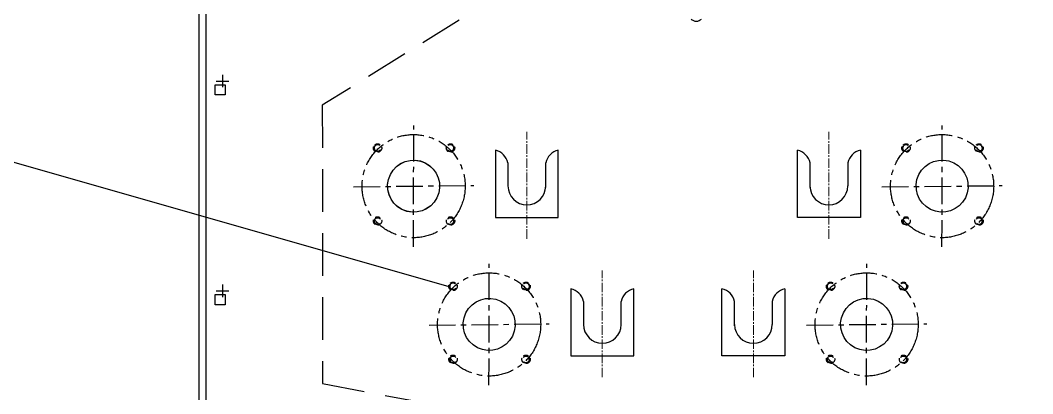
# Model space of a CAD drawing. Header units: millimetres. Extents: x -185079 to -2648, y 85916 to 249201.
# Drawn here: x -54826 to -53619, y 133261 to 133706 of the extents above; entities that cross this region are included whole.
import ezdxf

# ---------------------------------------------------------------- set-up
doc = ezdxf.new("R2010")
doc.units = ezdxf.units.MM
for name, pattern in [('CENTER', [50.800000000000004, 31.75, -6.35, 6.35, -6.35]), ('CENTER2', [1.125, 0.75, -0.125, 0.125, -0.125]), ('HIDDEN', [9.524999999999999, 6.35, -3.175])]:
    doc.linetypes.add(name, pattern=pattern)
for name, color, linetype in [('1', 4, 'Continuous'), ('2', 3, 'Continuous'), ('3', 6, 'HIDDEN'), ('3中心线层', 1, 'CENTER'), ('4', 2, 'HIDDEN')]:
    doc.layers.add(name, color=color, linetype=linetype)
for name, color, linetype, lineweight in [('1中心线', 1, 'CENTER2', 20), ('2中心线层', 1, 'CENTER', 25), ('2细线层', 4, 'Continuous', 35), ('尺寸线层', 3, 'Continuous', 18), ('粗实线', 7, 'Continuous', 25), ('细实线', 3, 'Continuous', 35)]:
    doc.layers.add(name, color=color, linetype=linetype, lineweight=lineweight)

msp = doc.modelspace()

# ---------------------------------------------------------------- linework, layer by layer
at = {"layer": '1', "extrusion": (-0.004685415688226632, -0.01745240643729067, 0.9998367168639969)}
for p, q in [((-54259.96168704738, 133550.9096136571, 2033.786476607215), (-54259.95514430857, 133470.9217980446, 2032.390299422376)), ((-54184.95596780592, 133470.9217980446, 2032.741759128009), (-54184.96251054473, 133550.9096136571, 2034.137936312848)), ((-53899.8208538205, 133470.9217980446, 2034.077953842404), (-53899.82739655931, 133550.9096136571, 2035.474131027242)), ((-53824.82822005667, 133550.9096136571, 2035.825590732875), (-53824.82167731786, 133470.9217980446, 2034.429413548036)), ((-54244.96062498332, 133535.9118982298, 2033.594985326184), (-54244.95837590818, 133508.4159804532, 2033.115047565891)), ((-54199.95872587757, 133506.6539407321, 2033.295167209239), (-54199.96111908173, 133535.9118982298, 2033.805861149564)), ((-53884.82394129108, 133506.6539407321, 2034.771945805886), (-53884.82633449525, 133535.9118982298, 2035.282639746212)), ((-53839.82682859366, 133535.9118982298, 2035.493515569591), (-53839.82457951852, 133508.4159804532, 2035.013577809298)), ((-54222.45678282079, 133485.9195134719, 2032.82781249735), (-54222.31853954553, 133485.9195134719, 2032.82846033034)), ((-53862.32249233269, 133485.9195134719, 2034.515466917377), (-53862.46073560795, 133485.9195134719, 2034.514819084386)), ((-54259.95514430857, 133470.9217980446, 2032.390299422376), (-54184.95596780592, 133470.9217980446, 2032.741759128009)), ((-53824.82167731786, 133470.9217980446, 2034.429413548036), (-53899.8208538205, 133470.9217980446, 2034.077953842404)), ((-54169.94918084541, 133385.9347439563, 2031.328612810244), (-54169.94263810661, 133305.9469283438, 2029.932435625406)), ((-54094.94346160396, 133305.9469283438, 2030.283895331038), (-54094.95000434276, 133385.9347439563, 2031.680072515877)), ((-53989.80637122489, 133305.9469283438, 2030.776586751915), (-53989.81291396369, 133385.9347439563, 2032.172763936754)), ((-53914.81373746105, 133385.9347439563, 2032.524223642386), (-53914.80719472224, 133305.9469283438, 2031.128046457547)), ((-54154.94811878136, 133370.9370285289, 2031.137121529213), (-54154.94586970621, 133343.4411107524, 2030.65718376892)), ((-54109.94621967561, 133341.6790710313, 2030.837303412268), (-54109.94861287977, 133370.9370285289, 2031.347997352593)), ((-53974.80945869547, 133341.6790710313, 2031.470578715398), (-53974.81185189964, 133370.9370285289, 2031.981272655723)), ((-53929.81234599806, 133370.9370285289, 2032.192148479102), (-53929.81009692291, 133343.4411107524, 2031.712210718809)), ((-54132.44427661882, 133320.9446437711, 2030.369948700379), (-54132.30603334356, 133320.9446437711, 2030.37059653337)), ((-53952.30800973708, 133320.9446437711, 2031.214099826888), (-53952.44625301234, 133320.9446437711, 2031.213451993897)), ((-54169.94263810661, 133305.9469283438, 2029.932435625406), (-54094.94346160396, 133305.9469283438, 2030.283895331038)), ((-53914.80719472224, 133305.9469283438, 2031.128046457547), (-53989.80637122489, 133305.9469283438, 2030.776586751915))]:
    msp.add_line(p, q, dxfattribs=at)
at = {"layer": '1', "color": 3, "lineweight": -3, "ltscale": 2, "extrusion": (-0.004685415688226648, -0.01745240643729063, 0.9998367168639968), "elevation": 1.311263986281119e-08}
msp.add_lwpolyline([(-89340.74435583597, 116693.2017122206), (-79605.60479144276, 119307.2036772036), (-77739.80294518075, 112358.532017356), (-87474.94250957393, 109744.530052373)], close=True, dxfattribs=at)
at = {"layer": '1', "lineweight": -3, "ltscale": 2, "extrusion": (-0.004685415688226648, -0.01745240643729063, 0.9998367168639968), "elevation": 1.311264075806094e-08}
msp.add_lwpolyline([(-87231.2481748564, 109916.2399077064), (-77857.25883072625, 112433.2686984296), (-79666.37327405855, 119170.8235395233), (-89040.36261818874, 116653.7947488001), (-87231.2481748564, 109916.2399077064)], dxfattribs=at)
at = {"layer": '1', "lineweight": -3, "ltscale": 2, "extrusion": (2.14093537892826e-06, -0.03489930510489431, 0.99939083370752)}
for points, elevation in [([(-54585.86032163935, 133612.7950692544), (-54573.86032164187, 133612.7953146618), (-54573.86007623444, 133600.7953146643), (-54585.86007623193, 133600.7950692569)], -2889.680352592256), ([(-54585.85520976353, 133362.8331455175), (-54573.85520976606, 133362.833390925), (-54573.85496435862, 133350.8333909275), (-54585.85496435611, 133350.83314552)], -2885.317250982935)]:
    msp.add_lwpolyline(points, close=True, dxfattribs=dict(at, elevation=elevation))
at = {"layer": '1', "extrusion": (-0.004685415688226632, -0.01745240643729067, 0.9998367168639969)}
for centre in [(-87115.28926884421, 114866.1235717846, -43.099885342991), (-86506.84169454672, 115029.4990574961, -43.09988534299032), (-86985.63021184015, 114730.2969597126, -43.09988534299055), (-86551.02480162767, 114846.9937352209, -43.099885342991)]:
    msp.add_circle(centre, 30.99999999999998, dxfattribs=at)
at = {"layer": '1', "color": 7, "extrusion": (-0.004685415688226631, -0.01745240643729067, 0.9998367168639968)}
msp.add_arc((-86842.98697634248, 115160.6517487743, 457.7624739970743), 8.559999999999997, 240.0300830917607, 330.030083091978, dxfattribs=at)
at = {"layer": '1', "extrusion": (-0.004685415688226632, -0.01745240643729067, 0.9998367168639969)}
for centre, radius, start, end in [((-87031.3843377222, 114912.9179926617, -43.09988534299214), 19.72708573144219, 27.50512531349323, 92.55504087022885), ((-86950.71899864412, 114934.577605599, -43.09988534298896), 19.72708573144219, 117.5051253132652, 182.5550408701004), ((-86683.56649414092, 115006.3112635607, -43.0998853429885), 19.72708573144219, 27.50512531366268, 92.55504087061074), ((-86602.90115506286, 115027.9708764981, -43.09988534299214), 19.72708573144219, 117.5051253136627, 182.5550408703133), ((-86984.95848850528, 114901.3219543413, -43.099885342991), 22.49999999999996, 195.0300830918978, 14.67804506290991), ((-86637.27416033529, 114994.6793747479, -43.09988534299077), 22.49999999999996, 195.3821211208772, 15.03008309193359), ((-86901.67443799332, 114776.9020306854, -43.09988534299214), 19.72708573144219, 27.5051253135682, 92.55504087018473), ((-86821.00909891527, 114798.5616436228, -43.09988534298827), 19.72708573144219, 117.5051253132277, 182.5550408701022), ((-86727.69875849705, 114823.6165913811, -43.09988534298827), 19.72708573144219, 27.50512531366268, 92.55504087060507), ((-86647.033419419, 114845.2762043186, -43.09988534299259), 19.72708573144219, 117.5051253136252, 182.555040870442), ((-86855.24858877639, 114765.305992365, -43.09988534299077), 22.49999999999996, 195.0300830918978, 14.67804506291932), ((-86681.4064246914, 114811.9847025683, -43.09988534299077), 22.49999999999996, 195.3821211209129, 15.03008309194323)]:
    msp.add_arc(centre, radius, start, end, dxfattribs=at)
at = {"layer": '1中心线', "ltscale": 15, "extrusion": (-0.004685415688226632, -0.01745240643729067, 0.9998367168639969)}
for p, q in [((-54222.45348012618, 133445.5426416655, 2032.123039316839), (-54222.46388323496, 133572.725152085, 2034.342993918656)), ((-53862.31918963811, 133445.5426416655, 2033.810693736867), (-53862.32959274689, 133572.725152085, 2036.030648338683)), ((-54132.44097392422, 133280.5677719647, 2029.665175519868), (-54132.45137703299, 133407.7502823842, 2031.885130121685)), ((-53952.3047070425, 133280.5677719647, 2030.509326646378), (-53952.31511015128, 133407.7502823842, 2032.729281248194))]:
    msp.add_line(p, q, dxfattribs=at)
at = {"layer": '2', "extrusion": (-0.004685415688226634, -0.01745240643729067, 0.9998367168639968)}
msp.add_line((-55070.07717695471, 133604.0390805519, 1659.352468903618), (-54315.39071660341, 133388.7978633504, 1920.609080930005), dxfattribs=at)
at = {"layer": '2', "ltscale": 196.0217204553192, "extrusion": (-0.004685415688226634, -0.01745240643729067, 0.9998367168639968)}
msp.add_line((-53727.39492036754, 133508.2199532584, 2035.537021821409), (-53727.39492036754, 133508.2199532584, 2035.537021821409), dxfattribs=at)
at = {"layer": '2中心线层', "extrusion": (-0.004685415688226632, -0.01745240643729067, 0.9998367168639969)}
for p, q in [((-54357.584099746, 133436.0208209549, 2074.430510951476), (-54357.19190623418, 133580.4190855618, 1990.739009636714)), ((-53727.59100833865, 133435.9134192438, 2077.380897795533), (-53727.19881482684, 133580.3116838507, 1993.689396480771)), ((-54429.04697822362, 133507.4677565419, 2075.34274757095), (-54285.72902775656, 133508.9721499748, 1989.826773017241)), ((-53799.05388681627, 133507.3603548307, 2078.293134415007), (-53655.73593634921, 133508.8647482638, 1992.777159861297)), ((-54267.5716007933, 133271.1345767378, 2071.974194101093), (-54267.17940728149, 133415.5328413447, 1988.28269278633)), ((-53817.57655056252, 133271.2419784489, 2074.084827018144), (-53817.1843570507, 133415.6402430558, 1990.393325703382)), ((-54339.03447927093, 133342.5815123248, 2072.886430720566), (-54195.71652880387, 133344.0859057578, 1987.370456166857)), ((-53889.03942904015, 133342.6889140359, 2074.997063637617), (-53745.72147857309, 133344.1933074689, 1989.481089083908))]:
    msp.add_line(p, q, dxfattribs=at)
for centre in [(-87115.28926884421, 114866.1235717846, -43.099885342991), (-86506.84169454672, 115029.4990574961, -43.09988534299032), (-86985.63021184015, 114730.2969597126, -43.09988534299055), (-86551.02480162767, 114846.9937352209, -43.099885342991)]:
    msp.add_circle(centre, 61.45781895888492, dxfattribs=at)
at = {"layer": '2细线层', "lineweight": -3, "ltscale": 3, "transparency": 33554687, "extrusion": (-0.004685415688226634, -0.01745240643729067, 0.9998367168639968)}
msp.add_line((-54612.973847982, 132603.0611116764, 1756.945849200028), (-54613.13561622719, 134580.7479747198, 1791.466122766602), dxfattribs=at)
at = {"layer": '2细线层', "lineweight": -3, "ltscale": 3, "extrusion": (-0.004685415688226634, -0.01745240643729067, 0.9998367168639968)}
msp.add_line((-54605.13504979305, 134572.7491931587, 1791.363994083394), (-54604.9745900955, 132611.0598932382, 1757.12295594634), dxfattribs=at)
at = {"layer": '3', "ltscale": 8, "transparency": 33554687, "extrusion": (-0.004685415688226634, -0.01745240643729067, 0.9998367168639968)}
for p, q in [((-54303.06745219154, 133705.8003192763, 1777.646722437621), (-54466.20599824201, 133604.663980318, 2076.865198702511)), ((-54466.20599824201, 133604.663980318, 2076.865198702511), (-54466.1788731885, 133273.0484534218, 2071.076891705435)), ((-54466.1788731885, 133273.0484534218, 2071.076891705435), (-54303.02953391853, 133242.2330091476, 1769.555213783981))]:
    msp.add_line(p, q, dxfattribs=at)
at = {"layer": '3中心线层', "extrusion": (2.14093537892826e-06, -0.03489930510489431, 0.99939083370752)}
for p, q in [((-54585.23445523222, 133640.9124713771, 1172.754413535564), (-54585.23445540556, 133625.9170401745, 1172.492664435487)), ((-54592.73429062033, 133633.4147557758, 1172.588393400863), (-54577.73462001747, 133633.4147557758, 1172.658684570187)), ((-54592.71384456164, 133383.4528319867, 1168.225339698241), (-54577.71417395878, 133383.4528319867, 1168.295630867564)), ((-54585.21400917353, 133390.950547588, 1168.391359832941), (-54585.21400934688, 133375.9551163854, 1168.129610732864))]:
    msp.add_line(p, q, dxfattribs=at)
at = {"layer": '4', "extrusion": (-0.004685415688226632, -0.01745240643729067, 0.9998367168639969)}
for centre, radius in [((-87168.5938244921, 114896.7918570753, -153.1698528669774), 4.999999999999997), ((-87084.57011185098, 114919.3532336735, -153.1698528669763), 4.999999999999997), ((-86560.14625019461, 115060.1673427868, -153.1698528669767), 4.999999999999997), ((-86476.12253755349, 115082.7287193851, -153.1698528669767), 4.999999999999997), ((-87146.03640869354, 114812.8905098953, -153.1698528669765), 4.999999999999994), ((-87062.0126960525, 114835.4518864935, -153.1698528669772), 4.999999999999997), ((-86537.58883439605, 114976.2659956069, -153.1698528669765), 4.999999999999994), ((-86453.56512175499, 114998.8273722051, -153.1698528669765), 4.999999999999997), ((-87038.93476748804, 114760.9652450033, -153.1698528669772), 4.999999999999997), ((-86954.91105484692, 114783.5266216015, -153.1698528669772), 4.999999999999997), ((-86604.32935727555, 114877.6620205115, -153.1698528669774), 4.999999999999997), ((-86520.30564463441, 114900.2233971098, -153.1698528669767), 4.999999999999997), ((-87016.37735168949, 114677.0638978233, -153.1698528669767), 4.999999999999994), ((-86932.35363904842, 114699.6252744215, -153.169852866977), 4.999999999999997), ((-86581.771941477, 114793.7606733315, -153.1698528669765), 4.999999999999994), ((-86497.74822883593, 114816.3220499298, -153.1698528669772), 4.999999999999997)]:
    msp.add_circle(centre, radius, dxfattribs=at)
at = {"layer": '尺寸线层', "lineweight": -3, "ltscale": 20, "transparency": 33554687, "extrusion": (-0.004685415688226634, -0.01745240643729067, 0.9998367168639968)}
msp.add_line((-54267.57160079338, 133271.1345767378, 2071.974194107233), (-54267.57160079338, 133271.1345767378, 2071.974194107233), dxfattribs=at)
at = {"layer": '粗实线', "extrusion": (-0.004685415688226632, -0.01745240643729067, 0.9998367168639969)}
msp.add_circle((-87115.26141252741, 114866.0198285068, -43.09988534299077), 30.99999999999998, dxfattribs=at)
at = {"layer": '细实线', "extrusion": (-0.004685415688226632, -0.01745240643729067, 0.9998367168639969)}
for centre, radius, start, end in [((-87168.60738565923, 114896.9014729957, -153.1698528669774), 4.042712909260358, 59.51434879013766, 343.5787561603395), ((-87084.61328227844, 114919.4548991516, -153.1698528669765), 4.042712909260358, 226.4814100225029, 150.5458173936636), ((-86560.15981136172, 115060.2769587072, -153.1698528669774), 4.042712909260358, 59.51434879013766, 343.5787561605374), ((-86476.16570798095, 115082.8303848632, -153.1698528669774), 4.042712909260358, 226.4814100223608, 150.545817393484), ((-87145.99323826606, 114812.7888444171, -153.1698528669772), 4.042712909260354, 46.48141002280197, 330.5458173928438), ((-87061.99913488537, 114835.3422705731, -153.1698528669765), 4.042712909260358, 239.5143487899599, 163.5787561605957), ((-86537.54566396856, 114976.1643301287, -153.169852866977), 4.042712909260354, 46.48141002323556, 330.5458173931016), ((-86453.55156058788, 114998.7177562847, -153.1698528669767), 4.042712909260358, 239.5143487898553, 163.5787561603979), ((-87038.94832865517, 114761.0748609237, -153.1698528669772), 4.042712909260358, 59.51434879042002, 343.5787561602), ((-86954.9542252744, 114783.6282870797, -153.1698528669774), 4.042712909260358, 226.4814100227944, 150.5458173936636), ((-86604.34291844266, 114877.771636432, -153.1698528669765), 4.042712909260358, 59.51434879042002, 343.5787561603395), ((-86520.34881506191, 114900.3250625879, -153.1698528669765), 4.042712909260358, 226.4814100225029, 150.5458173933826), ((-87016.334181262, 114676.9622323451, -153.1698528669772), 4.042712909260354, 46.48141002322802, 330.5458173933825), ((-86932.34007788132, 114699.5156585011, -153.1698528669772), 4.042712909260358, 239.514348790033, 163.5787561601417), ((-86581.7287710495, 114793.6590078534, -153.1698528669772), 4.042712909260354, 46.48141002308601, 330.545817393203), ((-86497.73466766882, 114816.2124340094, -153.1698528669765), 4.042712909260358, 239.514348790033, 163.5787561601417)]:
    msp.add_arc(centre, radius, start, end, dxfattribs=at)

doc.saveas('drawing.dxf')
